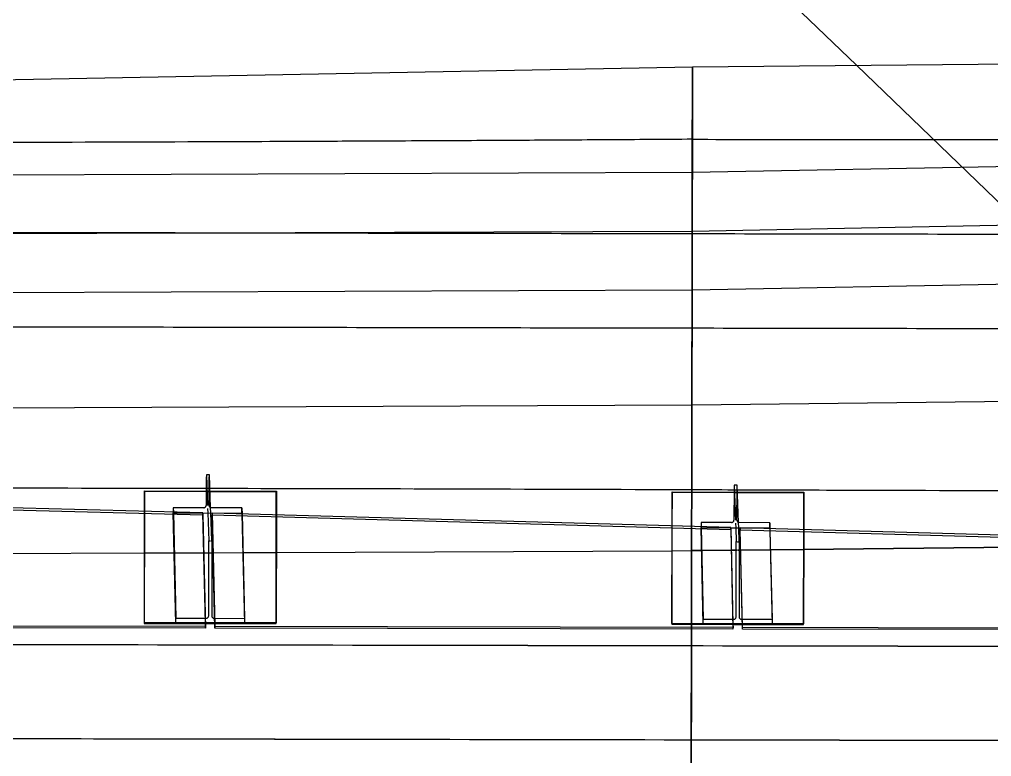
# Model space of a CAD drawing. Header units: metres. Extents: x -1161 to -1080, y 3 to 563.
# Drawn here: x -1095.632 to -1093.566, y 509.217 to 510.784 of the extents above; entities that cross this region are included whole.
import ezdxf

# ---------------------------------------------------------------- set-up
doc = ezdxf.new("R2010")
doc.units = ezdxf.units.M
doc.layers.add('A-GENM', color=7, linetype='Continuous', lineweight=35)

# ---------------------------------------------------------------- blocks, each defined once
blk = doc.blocks.new('CappingBeam_RS39A_CB04 - CappingBeam_RS39A_CB04-57951987-DRG-2873171 - BARRIER LAYOUT')
at = {"layer": 'A-GENM', "color": 253, "lineweight": 25, "true_color": 0xa3a3a3}
blk.add_open_spline([(109.4872, -4.711), (109.5435, -4.9245), (109.6562, -5.3515), (109.8816, -6.2056), (110.1633, -7.2733), (110.5014, -8.5546), (110.8394, -9.8358), (111.1775, -11.1169), (111.5155, -12.398), (111.8487, -13.6607), (112.0692, -14.4963), (112.177, -14.9048)], degree=3, knots=[0, 0, 0, 0, 0.0208333, 0.0416667, 0.0833333, 0.125, 0.1666667, 0.2083333, 0.25, 0.2916667, 0.3315316, 0.3315316, 0.3315316, 0.3315316], dxfattribs=at)
at = {"layer": 'A-GENM', "color": 9, "lineweight": 25, "true_color": 0xbebebe}
for points in [[(110.8394, -9.8358), (110.9521, -10.2628), (111.0648, -10.6899), (111.1775, -11.1169)], [(111.1775, -11.1169), (111.2902, -11.544), (111.4028, -11.971), (111.5155, -12.398)]]:
    blk.add_open_spline(points, degree=3, dxfattribs=at)
blk = doc.blocks.new('StitchPour_RS39A_05 - StitchPour_RS39A_05-60503718-DRG-2873171 - BARRIER LAYOUT')
at = {"layer": 'A-GENM', "color": 253, "lineweight": 25, "true_color": 0xa3a3a3}
blk.add_open_spline([(109.3269, -4.8872), (109.3722, -5.059), (109.4739, -5.4444), (109.6883, -6.2568), (109.97, -7.3246), (110.3081, -8.6059), (110.6461, -9.8872), (110.9842, -11.1684), (111.3223, -12.4497), (111.6554, -13.7122), (111.8759, -14.5478), (111.9837, -14.9562)], degree=3, knots=[0.004072, 0.004072, 0.004072, 0.004072, 0.0208333, 0.0416667, 0.0833333, 0.125, 0.1666667, 0.2083333, 0.25, 0.2916667, 0.3315159, 0.3315159, 0.3315159, 0.3315159], dxfattribs=at)
blk.add_open_spline([(110.6694, -9.9754), (110.7398, -10.2423), (110.8102, -10.5091), (110.8807, -10.7759)], degree=3, dxfattribs=at)
at = {"layer": 'A-GENM', "color": 9, "lineweight": 25, "true_color": 0xbebebe}
for points in [[(110.8807, -10.7759), (110.9152, -10.9067), (110.9497, -11.0376), (110.9842, -11.1684)], [(110.9842, -11.1684), (111.0969, -11.5955), (111.2096, -12.0226), (111.3223, -12.4496)]]:
    blk.add_open_spline(points, degree=3, dxfattribs=at)
blk = doc.blocks.new('SCR_SW_5 - SCR_SW_5-66993696-DRG-2873171 - BARRIER LAYOUT')
at = {"layer": 'A-GENM', "color": 253, "lineweight": 25, "true_color": 0xa3a3a3}
for p, q in [((0.0061, 0.2411), (1.1077, 0.267)), ((1.1077, 0.263), (0.0061, 0.2371)), ((1.1009, 0), (1.1077, 0.267)), ((1.1009, -0.004), (1.1077, 0.263)), ((1.1077, 0.267), (1.1077, 0.263)), ((0.0061, 0.2371), (0, -0.0039)), ((0.0002, 0.0059), (0.0061, 0.2408)), ((0.0061, 0.2411), (0.0061, 0.2371)), ((0, 0), (0.0002, 0.0059)), ((0, -0.0039), (0, 0)), ((1.1009, 0), (0.0001, 0)), ((0, -0.0039), (1.1009, -0.004)), ((1.1009, -0.004), (1.1009, 0))]:
    blk.add_line(p, q, dxfattribs=at)
blk = doc.blocks.new('SCR_SW_6 - SCR_SW_6-66993697-DRG-2873171 - BARRIER LAYOUT')
at = {"layer": 'A-GENM', "color": 253, "lineweight": 25, "true_color": 0xa3a3a3}
for p, q in [((0.0053, 0.2117), (1.107, 0.2405)), ((1.107, 0.2366), (0.0053, 0.2077)), ((1.107, 0.2405), (1.101, 0)), ((1.101, -0.004), (1.107, 0.2366)), ((1.107, 0.2405), (1.107, 0.2366)), ((0.0053, 0.2077), (0, -0.004)), ((0.0053, 0.2114), (0.0002, 0.0059)), ((0.0053, 0.2077), (0.0053, 0.2117)), ((0.0002, 0.0059), (0, 0)), ((0, 0), (0, -0.004)), ((1.101, 0), (0.0001, 0)), ((0, -0.004), (1.101, -0.004)), ((1.101, 0), (1.101, -0.004))]:
    blk.add_line(p, q, dxfattribs=at)
blk = doc.blocks.new('SCR_SW_7 - SCR_SW_7-66993698-DRG-2873171 - BARRIER LAYOUT')
at = {"layer": 'A-GENM', "color": 253, "lineweight": 25, "true_color": 0xa3a3a3}
for p, q in [((0.0124, 0.1824), (1.1061, 0.2112)), ((1.1061, 0.2072), (0.0124, 0.1784)), ((1.1008, -0.004), (1.1061, 0.2072)), ((1.1008, 0), (1.106, 0.2072)), ((1.106, 0.2072), (1.1061, 0.2112)), ((1.1061, 0.2112), (1.1061, 0.2072)), ((0.0124, 0.1784), (0, -0.0039)), ((0.0004, 0.0059), (0.0124, 0.1821)), ((0.0124, 0.1824), (0.0124, 0.1784)), ((0, 0), (0.0004, 0.0059)), ((0, -0.0039), (0, 0)), ((1.1008, 0), (0.0003, 0)), ((0, -0.0039), (1.1008, -0.004)), ((1.1008, -0.004), (1.1008, 0))]:
    blk.add_line(p, q, dxfattribs=at)
blk = doc.blocks.new('POST_1600_1A_250UB - 1A-68650724-DRG-2873171 - BARRIER LAYOUT')
at = {"layer": 'A-GENM', "color": 253, "lineweight": 25, "true_color": 0xa3a3a3}
for p, q in [((-1095.2344, 509.8159), (-1095.2345, 509.8079)), ((-1095.228, 509.8158), (-1095.2344, 509.8159)), ((-1095.2344, 509.8159), (-1095.232, 509.7507)), ((-1095.2281, 509.8079), (-1095.228, 509.8158)), ((-1095.2254, 509.7461), (-1095.228, 509.8158)), ((-1095.2345, 509.8079), (-1095.2349, 509.7597)), ((-1095.2285, 509.7597), (-1095.2281, 509.8079)), ((-1095.2349, 509.7597), (-1095.2349, 509.7507)), ((-1095.2285, 509.7597), (-1095.2349, 509.7597)), ((-1095.2285, 509.7507), (-1095.2285, 509.7597)), ((-1095.2399, 509.7457), (-1095.3047, 509.7459)), ((-1095.3047, 509.7459), (-1095.3047, 509.7368)), ((-1095.3047, 509.7459), (-1095.3045, 509.7368)), ((-1095.3047, 509.7368), (-1095.3047, 509.7351)), ((-1095.3047, 509.7351), (-1095.2418, 509.735)), ((-1095.2992, 509.5001), (-1095.3047, 509.7351)), ((-1095.3045, 509.7368), (-1095.3045, 509.7351)), ((-1095.3045, 509.7351), (-1095.2992, 509.5112)), ((-1095.2418, 509.735), (-1095.1587, 509.7348)), ((-1095.238, 509.7461), (-1095.2389, 509.7458)), ((-1095.2364, 509.7472), (-1095.238, 509.7461)), ((-1095.2317, 509.7447), (-1095.2314, 509.7349)), ((-1095.2314, 509.7349), (-1095.2291, 509.6759)), ((-1095.2254, 509.7461), (-1095.227, 509.7472)), ((-1095.2235, 509.7457), (-1095.2254, 509.7461)), ((-1095.225, 509.7349), (-1095.2254, 509.7457)), ((-1095.2227, 509.6759), (-1095.225, 509.7349)), ((-1095.1587, 509.7456), (-1095.2235, 509.7457)), ((-1095.1587, 509.7348), (-1095.1587, 509.7456)), ((-1095.1587, 509.7456), (-1095.1584, 509.7329)), ((-1095.1587, 509.7348), (-1095.1587, 509.7329)), ((-1095.1587, 509.7329), (-1095.1532, 509.4999)), ((-1095.1584, 509.7329), (-1095.1532, 509.5109)), ((-1095.2294, 509.5162), (-1095.2291, 509.6759)), ((-1095.2291, 509.6759), (-1095.2268, 509.6759)), ((-1095.2257, 509.6759), (-1095.2227, 509.6759)), ((-1095.2227, 509.6759), (-1095.223, 509.5161)), ((-1095.2992, 509.5001), (-1095.2992, 509.5112)), ((-1095.2992, 509.5112), (-1095.2366, 509.5111)), ((-1095.2366, 509.5111), (-1095.2344, 509.5111)), ((-1095.2344, 509.5111), (-1095.2334, 509.5112)), ((-1095.2334, 509.5112), (-1095.2325, 509.5115)), ((-1095.2325, 509.5115), (-1095.2309, 509.5126)), ((-1095.2216, 509.5126), (-1095.2199, 509.5115)), ((-1095.2199, 509.5115), (-1095.218, 509.5111)), ((-1095.218, 509.5111), (-1095.2166, 509.5111)), ((-1095.2166, 509.5111), (-1095.1535, 509.5109)), ((-1095.1532, 509.5109), (-1095.1532, 509.4999)), ((-1095.2363, 509.5), (-1095.2992, 509.5001)), ((-1095.2163, 509.5), (-1095.2363, 509.5)), ((-1095.1532, 509.4999), (-1095.2163, 509.5))]:
    blk.add_line(p, q, dxfattribs=at)
for centre, start_param, end_param in [((-1095.2399, 509.7507), 5.472472, 6.257893), ((-1095.2235, 509.7507), 3.116277, 3.901699), ((-1095.2399, 509.7507), 4.687085, 4.78717), ((-1095.2399, 509.7507), 4.78717, 4.887255)]:
    blk.add_ellipse(centre, major_axis=(0.005, 0.00012), ratio=0.989156, start_param=start_param, end_param=end_param, dxfattribs=at)
for points in [[(-1095.2309, 509.5126), (-1095.2304, 509.5131), (-1095.2297, 509.5142), (-1095.2294, 509.5155), (-1095.2294, 509.5162)], [(-1095.223, 509.5161), (-1095.223, 509.5155), (-1095.2227, 509.5142), (-1095.222, 509.513), (-1095.2216, 509.5126)]]:
    blk.add_open_spline(points, degree=3, dxfattribs=at)
blk = doc.blocks.new('POST_1400_1A_250UB - 1A-68650725-DRG-2873171 - BARRIER LAYOUT')
at = {"layer": 'A-GENM', "color": 253, "lineweight": 25, "true_color": 0xa3a3a3}
for p, q in [((-1094.1127, 509.7938), (-1094.1128, 509.7765)), ((-1094.1063, 509.7938), (-1094.1127, 509.7938)), ((-1094.1127, 509.7938), (-1094.1099, 509.7193)), ((-1094.1064, 509.7765), (-1094.1063, 509.7938)), ((-1094.1033, 509.7146), (-1094.1063, 509.7938)), ((-1094.1128, 509.7765), (-1094.1132, 509.7283)), ((-1094.1068, 509.7283), (-1094.1064, 509.7765)), ((-1094.183, 509.7145), (-1094.1831, 509.7056)), ((-1094.1182, 509.7144), (-1094.183, 509.7145)), ((-1094.183, 509.7145), (-1094.1828, 509.7056)), ((-1094.1163, 509.7148), (-1094.1172, 509.7145)), ((-1094.1147, 509.7158), (-1094.1163, 509.7148)), ((-1094.1132, 509.7283), (-1094.1132, 509.7193)), ((-1094.1068, 509.7283), (-1094.1132, 509.7283)), ((-1094.1096, 509.7133), (-1094.1093, 509.7036)), ((-1094.1068, 509.7193), (-1094.1068, 509.7283)), ((-1094.1038, 509.7147), (-1094.1054, 509.7158)), ((-1094.1018, 509.7144), (-1094.1038, 509.7147)), ((-1094.1029, 509.7036), (-1094.1033, 509.7144)), ((-1094.037, 509.7142), (-1094.1018, 509.7144)), ((-1094.0371, 509.7035), (-1094.037, 509.7142)), ((-1094.037, 509.7142), (-1094.0367, 509.7015)), ((-1094.1831, 509.7056), (-1094.1831, 509.7037)), ((-1094.1831, 509.7037), (-1094.12, 509.7036)), ((-1094.1782, 509.4981), (-1094.1831, 509.7037)), ((-1094.1828, 509.7056), (-1094.1828, 509.7038)), ((-1094.1828, 509.7037), (-1094.1782, 509.5092)), ((-1094.12, 509.7036), (-1094.0371, 509.7035)), ((-1094.1093, 509.7036), (-1094.1081, 509.674)), ((-1094.1017, 509.6739), (-1094.1029, 509.7036)), ((-1094.0371, 509.7035), (-1094.037, 509.7016)), ((-1094.037, 509.7015), (-1094.0369, 509.6976)), ((-1094.0369, 509.6976), (-1094.0322, 509.4979)), ((-1094.0367, 509.7015), (-1094.0366, 509.6976)), ((-1094.0366, 509.6976), (-1094.0322, 509.5089)), ((-1094.1084, 509.5142), (-1094.1081, 509.674)), ((-1094.1081, 509.674), (-1094.1058, 509.6739)), ((-1094.1058, 509.6739), (-1094.1017, 509.6739)), ((-1094.1017, 509.6739), (-1094.102, 509.5141)), ((-1094.1782, 509.4981), (-1094.1782, 509.5092)), ((-1094.1782, 509.5092), (-1094.1156, 509.5091)), ((-1094.1156, 509.5091), (-1094.1134, 509.5091)), ((-1094.1134, 509.5091), (-1094.1124, 509.5092)), ((-1094.1124, 509.5092), (-1094.1115, 509.5095)), ((-1094.1115, 509.5095), (-1094.1099, 509.5106)), ((-1094.1006, 509.5106), (-1094.099, 509.5095)), ((-1094.099, 509.5095), (-1094.097, 509.5091)), ((-1094.097, 509.5091), (-1094.0956, 509.5091)), ((-1094.0956, 509.5091), (-1094.0325, 509.5089)), ((-1094.0322, 509.5089), (-1094.0322, 509.4979)), ((-1094.1154, 509.498), (-1094.1782, 509.4981)), ((-1094.0953, 509.498), (-1094.1154, 509.498)), ((-1094.0322, 509.4979), (-1094.0953, 509.498))]:
    blk.add_line(p, q, dxfattribs=at)
for centre, start_param, end_param in [((-1094.1182, 509.7193), 4.687085, 4.78717), ((-1094.1182, 509.7193), 4.78717, 4.887255), ((-1094.1182, 509.7193), 5.472472, 6.257893), ((-1094.1018, 509.7193), 3.116277, 3.901699)]:
    blk.add_ellipse(centre, major_axis=(0.005, 0.00012), ratio=0.989156, start_param=start_param, end_param=end_param, dxfattribs=at)
for points in [[(-1094.1099, 509.5106), (-1094.1094, 509.5111), (-1094.1087, 509.5122), (-1094.1084, 509.5135), (-1094.1084, 509.5142)], [(-1094.102, 509.5141), (-1094.102, 509.5135), (-1094.1018, 509.5122), (-1094.101, 509.5111), (-1094.1006, 509.5106)]]:
    blk.add_open_spline(points, degree=3, dxfattribs=at)
blk = doc.blocks.new('PLATE ph - PLATE ph-V13-DRG-2873171 - BARRIER LAYOUT')
at = {"layer": 'A-GENM', "color": 253, "lineweight": 25, "true_color": 0xa3a3a3}
for p, q in [((-1095.3657, 509.7802), (-1095.3658, 509.7384)), ((-1095.3657, 509.7802), (-1095.3655, 509.7817)), ((-1095.2347, 509.7799), (-1095.3657, 509.7802)), ((-1095.3656, 509.7383), (-1095.3655, 509.7817)), ((-1095.3655, 509.7817), (-1095.2347, 509.7814)), ((-1095.2347, 509.7814), (-1095.2283, 509.7814)), ((-1095.2283, 509.7799), (-1095.2347, 509.7799)), ((-1095.2267, 509.7814), (-1095.0855, 509.7811)), ((-1095.0857, 509.7796), (-1095.2267, 509.7799)), ((-1095.0858, 509.7309), (-1095.0857, 509.7796)), ((-1095.0855, 509.7811), (-1095.0857, 509.7796)), ((-1095.0855, 509.7811), (-1095.0856, 509.7309)), ((-1095.3658, 509.7384), (-1095.3662, 509.5003)), ((-1095.366, 509.5018), (-1095.3656, 509.7383)), ((-1095.0862, 509.4997), (-1095.0858, 509.7309)), ((-1095.0856, 509.7309), (-1095.086, 509.5012)), ((-1095.366, 509.5018), (-1095.3662, 509.5003)), ((-1095.2993, 509.5016), (-1095.366, 509.5018)), ((-1095.3662, 509.5003), (-1095.2363, 509.5)), ((-1095.2364, 509.5015), (-1095.2993, 509.5016)), ((-1095.2163, 509.5015), (-1095.2364, 509.5015)), ((-1095.2363, 509.5), (-1095.2163, 509.5)), ((-1095.1533, 509.5014), (-1095.2163, 509.5015)), ((-1095.2163, 509.5), (-1095.0862, 509.4997)), ((-1095.0862, 509.5012), (-1095.1533, 509.5014)), ((-1095.0862, 509.4997), (-1095.086, 509.5012))]:
    blk.add_line(p, q, dxfattribs=at)
blk = doc.blocks.new('PLATE ph - PLATE ph-V14-DRG-2873171 - BARRIER LAYOUT')
at = {"layer": 'A-GENM', "color": 253, "lineweight": 25, "true_color": 0xa3a3a3}
for p, q in [((-1094.2447, 509.7782), (-1094.2449, 509.7074)), ((-1094.2447, 509.7073), (-1094.2445, 509.7797)), ((-1094.2447, 509.7782), (-1094.2445, 509.7797)), ((-1094.1128, 509.7779), (-1094.2447, 509.7782)), ((-1094.2445, 509.7797), (-1094.1128, 509.7794)), ((-1094.1128, 509.7794), (-1094.1075, 509.7794)), ((-1094.1069, 509.7779), (-1094.1128, 509.7779)), ((-1094.1057, 509.7794), (-1093.9645, 509.7791)), ((-1093.9647, 509.7776), (-1094.1057, 509.7779)), ((-1093.9649, 509.6995), (-1093.9647, 509.7776)), ((-1093.9645, 509.7791), (-1093.9647, 509.6995)), ((-1093.9645, 509.7791), (-1093.9647, 509.7776)), ((-1094.2449, 509.7074), (-1094.2452, 509.4983)), ((-1094.245, 509.4998), (-1094.2447, 509.7073)), ((-1093.9652, 509.4977), (-1093.9649, 509.6955)), ((-1093.9647, 509.6955), (-1093.965, 509.4992)), ((-1093.9649, 509.6955), (-1093.9649, 509.6995)), ((-1093.9647, 509.6995), (-1093.9647, 509.6955)), ((-1094.245, 509.4998), (-1094.2452, 509.4983)), ((-1094.2452, 509.4983), (-1094.1154, 509.498)), ((-1094.1783, 509.4996), (-1094.245, 509.4998)), ((-1094.1154, 509.4995), (-1094.1783, 509.4996)), ((-1094.0954, 509.4995), (-1094.1154, 509.4995)), ((-1094.1154, 509.498), (-1094.0953, 509.498)), ((-1094.0323, 509.4994), (-1094.0954, 509.4995)), ((-1094.0953, 509.498), (-1093.9652, 509.4977)), ((-1093.9652, 509.4992), (-1094.0323, 509.4994)), ((-1093.9652, 509.4977), (-1093.965, 509.4992))]:
    blk.add_line(p, q, dxfattribs=at)
blk = doc.blocks.new('Top of Pavement - RL A - Top of Pavement - RL A-68818558-DRG-2873171 - BARRIER LAYOUT')
at = {"layer": 'A-GENM', "color": 9, "lineweight": 25, "true_color": 0xbebebe}
for points, knots in [([(110.3205, -5.2228), (110.3358, -5.2808), (110.3791, -5.4446), (110.4502, -5.7142), (110.5618, -6.1374), (110.7014, -6.6663), (110.8689, -7.301), (111.0364, -7.9357), (111.2038, -8.5704), (111.3713, -9.2051), (111.5388, -9.8398), (111.7063, -10.4745), (111.8179, -10.8976), (111.8737, -11.1092)], [0.66693572, 0.66693572, 0.66693572, 0.66693572, 0.66818182, 0.67045455, 0.67272727, 0.67727273, 0.68181818, 0.68636364, 0.69090909, 0.69545455, 0.7, 0.70454545, 0.70909091, 0.70909091, 0.70909091, 0.70909091]), ([(111.8737, -11.1092), (111.9295, -11.3207), (112.0412, -11.7438), (112.2087, -12.3785), (112.3761, -13.0132), (112.5436, -13.6479), (112.6947, -14.2206), (112.79, -14.5818), (112.8295, -14.7314)], [0.70909091, 0.70909091, 0.70909091, 0.70909091, 0.71363636, 0.71818182, 0.72272727, 0.72727273, 0.73181818, 0.73503308, 0.73503308, 0.73503308, 0.73503308])]:
    blk.add_open_spline(points, degree=3, knots=knots, dxfattribs=at)
for points in [[(112.0679, -11.0617), (112.0121, -10.8502), (111.9004, -10.427), (111.7888, -10.0039), (111.733, -9.7923)], [(112.4029, -12.3311), (112.347, -12.1195), (112.2354, -11.6964), (112.1237, -11.2733), (112.0679, -11.0617)]]:
    blk.add_open_spline(points, degree=3, dxfattribs=at)
blk = doc.blocks.new('T2DPAA-T2D-C3S-RS-M3D-100334_rvt-1-DRG-2873171 - BARRIER LAYOUT')
at = {"layer": 'A-GENM', "color": 254, "lineweight": 25, "true_color": 0xd1d1d1}
for p, q in [((-1094.0523, 510.8785), (-1093.8528, 510.6863)), ((-1093.8528, 510.6863), (-1092.9117, 509.7798))]:
    blk.add_line(p, q, dxfattribs=at)
at = {"layer": 'A-GENM', "color": 253, "lineweight": 25, "true_color": 0xa3a3a3}
for p, q in [((-1094.2012, 510.6831), (-1091.8098, 510.7049)), ((-1095.8099, 510.6531), (-1094.2012, 510.6831)), ((-1094.2012, 510.6831), (-1094.2016, 510.4592)), ((-1094.2016, 510.4592), (-1094.2012, 510.6831)), ((-1094.2015, 510.5414), (-1094.2012, 510.6831)), ((-1094.2012, 510.6831), (-1094.2015, 510.5414)), ((-1094.2015, 510.5291), (-1094.2015, 510.5414)), ((-1094.2015, 510.5414), (-1094.2015, 510.5291)), ((-1094.2018, 510.3574), (-1094.2015, 510.5291)), ((-1094.2016, 510.4592), (-1091.8102, 510.5049)), ((-1095.8103, 510.4531), (-1094.2016, 510.4592)), ((-1094.2016, 510.4592), (-1094.2018, 510.3342)), ((-1094.2018, 510.3342), (-1094.2016, 510.4592)), ((-1094.2018, 510.3342), (-1091.8104, 510.3799)), ((-1095.8105, 510.3281), (-1094.2018, 510.3342)), ((-1094.2018, 510.3342), (-1094.2021, 510.2092)), ((-1094.2021, 510.2092), (-1094.2018, 510.3342)), ((-1094.2021, 510.2092), (-1091.8106, 510.2549)), ((-1095.8107, 510.2031), (-1094.2021, 510.2092)), ((-1094.2021, 510.2092), (-1094.2025, 509.9647)), ((-1094.2025, 509.9647), (-1094.2021, 510.2092)), ((-1094.2025, 509.9647), (-1091.8111, 509.9912)), ((-1094.2025, 509.9647), (-1091.8111, 509.9912)), ((-1095.8112, 509.9578), (-1094.2025, 509.9647)), ((-1095.8112, 509.9578), (-1094.2025, 509.9647)), ((-1094.2025, 509.9647), (-1094.2028, 509.7796)), ((-1094.2028, 509.7796), (-1094.2025, 509.9647)), ((-1094.203, 509.7062), (-1094.2028, 509.7796)), ((-1094.2028, 509.7796), (-1094.203, 509.7062)), ((-1094.2028, 509.7796), (-1094.203, 509.7062)), ((-1094.203, 509.7062), (-1094.2028, 509.7796)), ((-1094.203, 509.6705), (-1094.203, 509.7062)), ((-1094.203, 509.7062), (-1094.203, 509.6549)), ((-1094.203, 509.6549), (-1094.203, 509.7062)), ((-1094.2033, 509.4988), (-1094.203, 509.6705)), ((-1095.8117, 509.648), (-1095.366, 509.6499)), ((-1095.8117, 509.648), (-1095.366, 509.6499)), ((-1095.366, 509.6499), (-1095.3028, 509.6501)), ((-1095.366, 509.6499), (-1095.3028, 509.6501)), ((-1095.3028, 509.6501), (-1095.2399, 509.6504)), ((-1095.3028, 509.6501), (-1095.2399, 509.6504)), ((-1095.2399, 509.6504), (-1095.2262, 509.6505)), ((-1095.2399, 509.6504), (-1095.2262, 509.6505)), ((-1095.2253, 509.6505), (-1095.2228, 509.6505)), ((-1095.2253, 509.6505), (-1095.2228, 509.6505)), ((-1095.2228, 509.6505), (-1095.2198, 509.6505)), ((-1095.2228, 509.6505), (-1095.2198, 509.6505)), ((-1095.2198, 509.6505), (-1095.1568, 509.6508)), ((-1095.2198, 509.6505), (-1095.1568, 509.6508)), ((-1095.1565, 509.6508), (-1095.086, 509.6511)), ((-1095.1565, 509.6508), (-1095.086, 509.6511)), ((-1095.086, 509.6511), (-1094.245, 509.6547)), ((-1095.086, 509.6511), (-1094.245, 509.6547)), ((-1094.245, 509.6547), (-1094.203, 509.6549)), ((-1094.245, 509.6547), (-1094.203, 509.6549)), ((-1094.203, 509.6549), (-1094.2033, 509.4982)), ((-1094.2033, 509.4982), (-1094.203, 509.6549)), ((-1094.203, 509.6549), (-1094.1819, 509.6551)), ((-1094.1819, 509.6551), (-1094.203, 509.6549)), ((-1094.1819, 509.6551), (-1094.119, 509.6558)), ((-1094.119, 509.6558), (-1094.1819, 509.6551)), ((-1094.1187, 509.6558), (-1094.1053, 509.656)), ((-1094.1053, 509.656), (-1094.1187, 509.6558)), ((-1094.1042, 509.656), (-1094.1018, 509.656)), ((-1094.1018, 509.656), (-1094.1042, 509.656)), ((-1094.1018, 509.656), (-1094.099, 509.656)), ((-1094.099, 509.656), (-1094.1018, 509.656)), ((-1094.099, 509.656), (-1094.036, 509.6567)), ((-1094.036, 509.6567), (-1094.099, 509.656)), ((-1094.0357, 509.6567), (-1093.965, 509.6575)), ((-1093.965, 509.6575), (-1094.0357, 509.6567)), ((-1093.965, 509.6575), (-1093.1243, 509.6668)), ((-1093.1243, 509.6668), (-1093.965, 509.6575)), ((-1094.2034, 509.453), (-1094.2033, 509.4884)), ((-1094.2033, 509.4884), (-1094.2034, 509.453)), ((-1094.2033, 509.4884), (-1094.2034, 509.453)), ((-1094.2034, 509.453), (-1094.2033, 509.4884)), ((-1094.2033, 509.4884), (-1094.2033, 509.4982)), ((-1094.2033, 509.4982), (-1094.2033, 509.4884)), ((-1094.2033, 509.4982), (-1094.2033, 509.4884)), ((-1094.2033, 509.4884), (-1094.2033, 509.4982))]:
    blk.add_line(p, q, dxfattribs=at)
at = {"layer": 'A-GENM', "color": 9, "lineweight": 25, "true_color": 0xbebebe}
for p, q in [((-1094.2034, 509.453), (-1094.2038, 509.253)), ((-1094.2038, 509.253), (-1094.2034, 509.453)), ((-1094.2036, 509.3271), (-1094.2034, 509.453)), ((-1094.2038, 509.253), (-1094.2036, 509.3271)), ((-1094.2038, 509.253), (-1094.2042, 508.9836)), ((-1094.2042, 508.9836), (-1094.2038, 509.253)), ((-1094.2039, 509.1553), (-1094.2038, 509.253)), ((-1094.2038, 509.253), (-1094.2039, 509.1553))]:
    blk.add_line(p, q, dxfattribs=at)
at = {"layer": 'A-GENM', "color": 253, "lineweight": 25, "true_color": 0xa3a3a3, "flags": 128}
for points in [[(-1094.2015, 510.5291), (-1094.2018, 510.3574), (-1094.2021, 510.1857), (-1094.2024, 510.0139), (-1094.2027, 509.8422), (-1094.2028, 509.7796)], [(-1094.2028, 509.7796), (-1094.2027, 509.8422), (-1094.2024, 510.0139), (-1094.2021, 510.1857), (-1094.2018, 510.3574)], [(-1094.203, 509.7062), (-1094.203, 509.6705), (-1094.2033, 509.4988)]]:
    blk.add_lwpolyline(points, dxfattribs=at)
at = {"layer": 'A-GENM', "color": 9, "lineweight": 25, "true_color": 0xbebebe, "flags": 128}
blk.add_lwpolyline([(-1094.2034, 509.453), (-1094.2036, 509.3271), (-1094.2038, 509.253)], dxfattribs=at)
at = {"layer": 'A-GENM', "color": 9, "lineweight": 25, "true_color": 0xbebebe}
blk.add_open_spline([(-1094.9942, 510.5246), (-1095.0875, 510.5241), (-1095.3262, 510.5232), (-1095.565, 510.5224), (-1095.7105, 510.5221)], degree=3, knots=[0.4927865, 0.4927865, 0.4927865, 0.4927865, 0.6666667, 0.9380674, 0.9380674, 0.9380674, 0.9380674], dxfattribs=at)
at = {"layer": 'A-GENM', "color": 253, "lineweight": 25, "true_color": 0xa3a3a3}
for points in [[(-1094.9164, 510.5249), (-1094.9424, 510.5248), (-1094.9683, 510.5247), (-1094.9942, 510.5246)], [(-1094.8509, 510.5252), (-1094.8722, 510.5251), (-1094.8935, 510.525), (-1094.9147, 510.5249)], [(-1094.7377, 510.5258), (-1094.7702, 510.5257), (-1094.8028, 510.5255), (-1094.8353, 510.5253)], [(-1094.559, 510.5268), (-1094.6185, 510.5265), (-1094.6781, 510.5261), (-1094.7377, 510.5258)], [(-1094.3802, 510.5279), (-1094.4398, 510.5275), (-1094.4994, 510.5272), (-1094.559, 510.5268)], [(-1094.2015, 510.5291), (-1094.2611, 510.5287), (-1094.3207, 510.5283), (-1094.3802, 510.5279)], [(-1094.2015, 510.5291), (-1094.1129, 510.5289), (-1094.0244, 510.5288), (-1093.9358, 510.5287)], [(-1093.9358, 510.5287), (-1093.8472, 510.5286), (-1093.7586, 510.5286), (-1093.6701, 510.5286)], [(-1093.6701, 510.5286), (-1093.5815, 510.5286), (-1093.4929, 510.5286), (-1093.4044, 510.5286)]]:
    blk.add_open_spline(points, degree=3, dxfattribs=at)
at = {"layer": 'A-GENM', "color": 9, "lineweight": 25, "true_color": 0xbebebe}
for points in [[(-1094.9147, 510.5249), (-1094.9153, 510.5249), (-1094.9159, 510.5249), (-1094.9164, 510.5249)], [(-1094.8353, 510.5253), (-1094.8405, 510.5253), (-1094.8457, 510.5253), (-1094.8509, 510.5252)], [(-1095.2642, 509.7869), (-1095.4211, 509.7871), (-1095.5779, 509.7874), (-1095.7348, 509.7876)], [(-1095.2347, 509.7868), (-1095.2445, 509.7868), (-1095.2544, 509.7868), (-1095.2642, 509.7869)], [(-1095.2283, 509.7868), (-1095.2304, 509.7868), (-1095.2325, 509.7868), (-1095.2347, 509.7868)], [(-1094.7947, 509.7858), (-1094.9388, 509.7862), (-1095.0829, 509.7865), (-1095.2269, 509.7868)], [(-1094.3232, 509.7844), (-1094.4801, 509.7849), (-1094.6369, 509.7854), (-1094.7937, 509.7858)], [(-1094.1128, 509.7837), (-1094.1829, 509.7839), (-1094.2531, 509.7842), (-1094.3232, 509.7844)], [(-1094.1064, 509.7837), (-1094.1085, 509.7837), (-1094.1106, 509.7837), (-1094.1128, 509.7837)], [(-1093.8527, 509.7828), (-1093.9373, 509.7831), (-1094.0218, 509.7834), (-1094.1064, 509.7837)], [(-1093.3822, 509.7813), (-1093.5391, 509.7818), (-1093.6959, 509.7823), (-1093.8527, 509.7828)]]:
    blk.add_open_spline(points, degree=3, dxfattribs=at)
at = {"layer": 'A-GENM', "color": 253, "lineweight": 25, "true_color": 0xa3a3a3, "rotation": 75.11694444444437}
for name in ['Top of Pavement - RL A - Top of Pavement - RL A-68818558-DRG-2873171 - BARRIER LAYOUT', 'CappingBeam_RS39A_CB04 - CappingBeam_RS39A_CB04-57951987-DRG-2873171 - BARRIER LAYOUT', 'StitchPour_RS39A_05 - StitchPour_RS39A_05-60503718-DRG-2873171 - BARRIER LAYOUT']:
    blk.add_blockref(name, (-1134.0578, 404.8616), dxfattribs=at)
at = {"layer": 'A-GENM', "color": 253, "lineweight": 25, "true_color": 0xa3a3a3}
for name in ['POST_1600_1A_250UB - 1A-68650724-DRG-2873171 - BARRIER LAYOUT', 'POST_1400_1A_250UB - 1A-68650725-DRG-2873171 - BARRIER LAYOUT', 'PLATE ph - PLATE ph-V13-DRG-2873171 - BARRIER LAYOUT', 'PLATE ph - PLATE ph-V14-DRG-2873171 - BARRIER LAYOUT']:
    blk.add_blockref(name, (0, 0), dxfattribs=at)
at = {"layer": 'A-GENM', "color": 253, "lineweight": 25, "true_color": 0xa3a3a3, "extrusion": (0, 0, -1)}
for name, p, rotation in [('SCR_SW_5 - SCR_SW_5-66993696-DRG-2873171 - BARRIER LAYOUT', (1095.2361, 509.4941), 0.1019004668239281), ('SCR_SW_6 - SCR_SW_6-66993697-DRG-2873171 - BARRIER LAYOUT', (1094.1151, 509.4922), 0.1018999999593947), ('SCR_SW_7 - SCR_SW_7-66993698-DRG-2873171 - BARRIER LAYOUT', (1092.9943, 509.4902), 0.1019826266942848)]:
    blk.add_blockref(name, p, dxfattribs=dict(at, rotation=rotation))

msp = doc.modelspace()

# ---------------------------------------------------------------- block references
at = {"lineweight": 5}
msp.add_blockref('T2DPAA-T2D-C3S-RS-M3D-100334_rvt-1-DRG-2873171 - BARRIER LAYOUT', (0, 0), dxfattribs=at)

doc.saveas('drawing.dxf')
